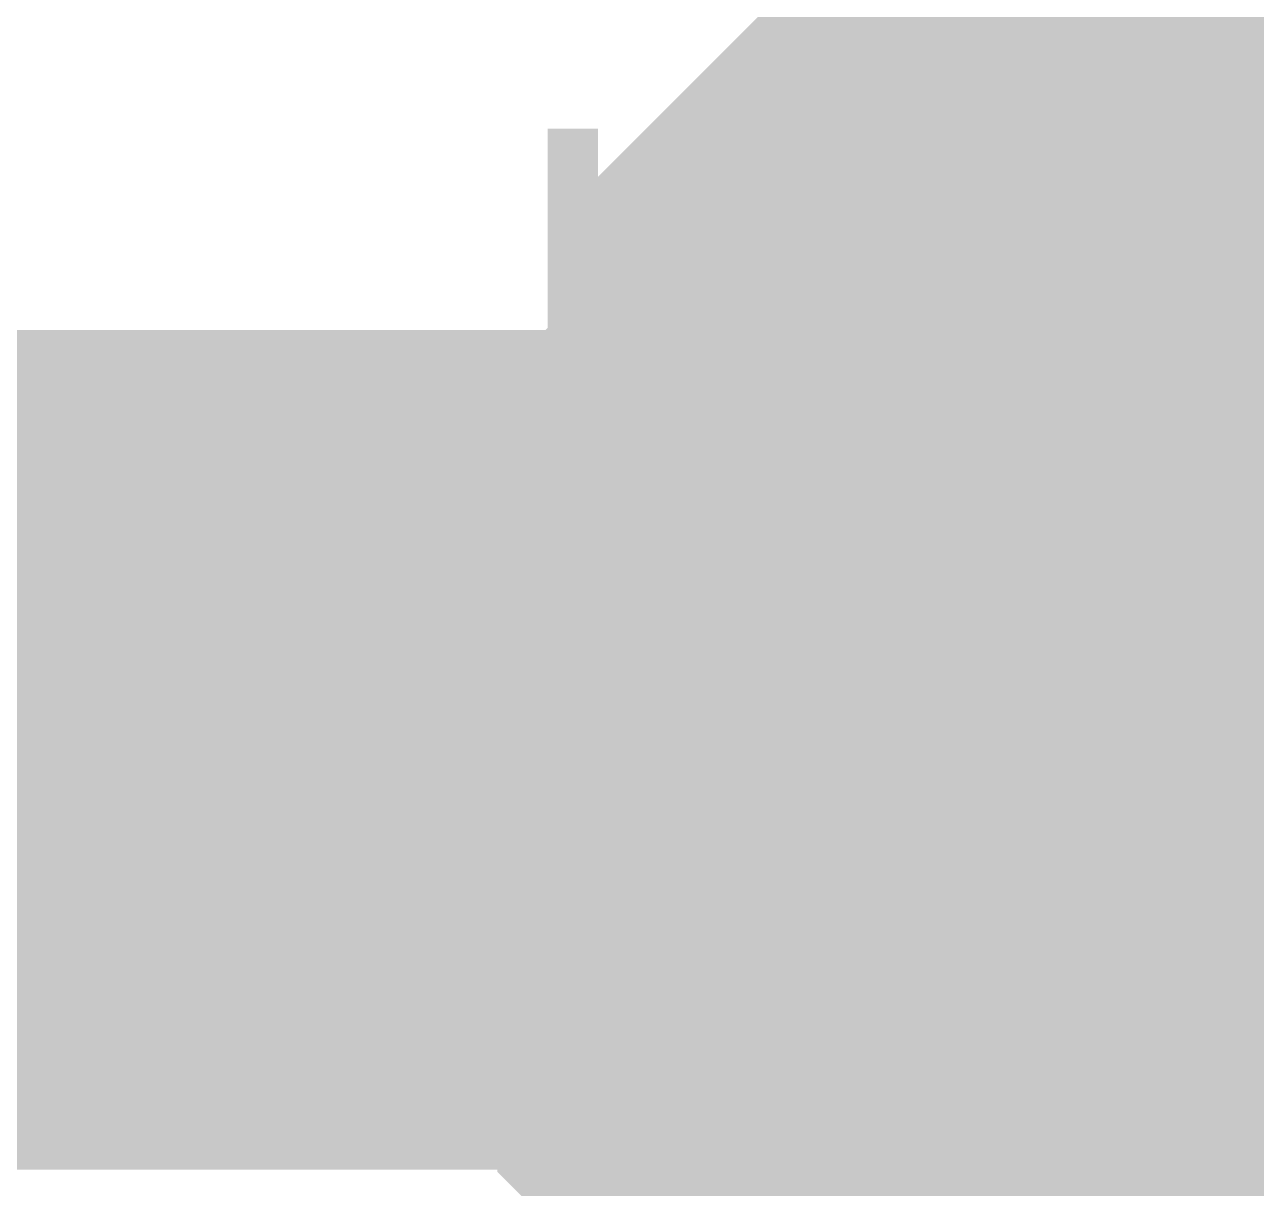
# Model space of a CAD drawing. Header units: inches. Extents: x 0 to 841, y 0 to 594.
# Drawn here: x 788.731 to 789.829, y 487.107 to 488.146 of the extents above; entities that cross this region are included whole.
import ezdxf

# ---------------------------------------------------------------- set-up
doc = ezdxf.new("R2010")
doc.units = ezdxf.units.IN
doc.layers.add('Sheet', color=255, linetype='Continuous')

msp = doc.modelspace()

# ---------------------------------------------------------------- linework, layer by layer
at = {"layer": 'Sheet'}
for points in [[(790.0208, 492.9787, 0.7493, 0.7493, 0), (790.0208, 487.4986, 0.7493, 0.7493, 0)], [(789.2572, 487.4986, 0.2997, 0.2997, 0), (789.2572, 487.5436, 0.2997, 0.2997, 0), (789.2572, 487.5885, 0.2997, 0.2997, 0), (789.2572, 487.5885, 0.2997, 0.2997, 0), (789.2572, 487.6334, 0.2997, 0.2997, 0), (789.2572, 487.6783, 0.2997, 0.2997, 0), (789.3021, 487.7232, 0.2997, 0.2997, 0), (789.3021, 487.7681, 0.2997, 0.2997, 0), (789.3021, 487.7681, 0.2997, 0.2997, 0), (789.347, 487.8131, 0.2997, 0.2997, 0), (789.347, 487.858, 0.2997, 0.2997, 0), (789.347, 487.9029, 0.2997, 0.2997, 0), (789.392, 487.9029, 0.2997, 0.2997, 0), (789.392, 487.9478, 0.2997, 0.2997, 0), (789.4369, 487.9927, 0.2997, 0.2997, 0), (789.4369, 487.9927, 0.2997, 0.2997, 0), (789.4818, 488.0377, 0.2997, 0.2997, 0), (789.4818, 488.0377, 0.2997, 0.2997, 0), (789.5267, 488.0826, 0.2997, 0.2997, 0), (789.5716, 488.1275, 0.2997, 0.2997, 0), (789.5716, 488.1275, 0.2997, 0.2997, 0), (789.6165, 488.1275, 0.2997, 0.2997, 0), (789.6615, 488.1724, 0.2997, 0.2997, 0), (789.6615, 488.1724, 0.2997, 0.2997, 0), (789.7064, 488.2173, 0.2997, 0.2997, 0), (789.7513, 488.2173, 0.2997, 0.2997, 0), (789.7962, 488.2173, 0.2997, 0.2997, 0), (789.8411, 488.2173, 0.2997, 0.2997, 0), (789.8411, 488.2623, 0.2997, 0.2997, 0), (789.886, 488.2623, 0.2997, 0.2997, 0), (789.9309, 488.2623, 0.2997, 0.2997, 0), (789.9759, 488.2623, 0.2997, 0.2997, 0), (790.0208, 488.2623, 0.2997, 0.2997, 0)], [(789.2572, 487.4986, 0.2997, 0.2997, 0), (789.2572, 487.5436, 0.2997, 0.2997, 0), (789.2572, 487.5885, 0.2997, 0.2997, 0), (789.2572, 487.5885, 0.2997, 0.2997, 0), (789.2572, 487.6334, 0.2997, 0.2997, 0), (789.2572, 487.6783, 0.2997, 0.2997, 0), (789.3021, 487.7232, 0.2997, 0.2997, 0), (789.3021, 487.7681, 0.2997, 0.2997, 0), (789.3021, 487.7681, 0.2997, 0.2997, 0), (789.347, 487.8131, 0.2997, 0.2997, 0), (789.347, 487.858, 0.2997, 0.2997, 0), (789.347, 487.9029, 0.2997, 0.2997, 0), (789.392, 487.9029, 0.2997, 0.2997, 0), (789.392, 487.9478, 0.2997, 0.2997, 0), (789.4369, 487.9927, 0.2997, 0.2997, 0), (789.4369, 487.9927, 0.2997, 0.2997, 0), (789.4818, 488.0377, 0.2997, 0.2997, 0), (789.4818, 488.0377, 0.2997, 0.2997, 0), (789.5267, 488.0826, 0.2997, 0.2997, 0), (789.5716, 488.1275, 0.2997, 0.2997, 0), (789.5716, 488.1275, 0.2997, 0.2997, 0), (789.6165, 488.1275, 0.2997, 0.2997, 0), (789.6615, 488.1724, 0.2997, 0.2997, 0), (789.6615, 488.1724, 0.2997, 0.2997, 0), (789.7064, 488.2173, 0.2997, 0.2997, 0), (789.7513, 488.2173, 0.2997, 0.2997, 0), (789.7962, 488.2173, 0.2997, 0.2997, 0), (789.8411, 488.2173, 0.2997, 0.2997, 0), (789.8411, 488.2623, 0.2997, 0.2997, 0), (789.886, 488.2623, 0.2997, 0.2997, 0), (789.9309, 488.2623, 0.2997, 0.2997, 0), (789.9759, 488.2623, 0.2997, 0.2997, 0), (790.0208, 488.2623, 0.2997, 0.2997, 0)], [(789.2572, 487.4986, 0.2997, 0.2997, 0), (789.2572, 487.5436, 0.2997, 0.2997, 0), (789.2572, 487.5885, 0.2997, 0.2997, 0), (789.2572, 487.5885, 0.2997, 0.2997, 0), (789.2572, 487.6334, 0.2997, 0.2997, 0), (789.2572, 487.6783, 0.2997, 0.2997, 0), (789.3021, 487.7232, 0.2997, 0.2997, 0), (789.3021, 487.7681, 0.2997, 0.2997, 0), (789.3021, 487.7681, 0.2997, 0.2997, 0), (789.347, 487.8131, 0.2997, 0.2997, 0), (789.347, 487.858, 0.2997, 0.2997, 0), (789.347, 487.9029, 0.2997, 0.2997, 0), (789.392, 487.9029, 0.2997, 0.2997, 0), (789.392, 487.9478, 0.2997, 0.2997, 0), (789.4369, 487.9927, 0.2997, 0.2997, 0), (789.4369, 487.9927, 0.2997, 0.2997, 0), (789.4818, 488.0377, 0.2997, 0.2997, 0), (789.4818, 488.0377, 0.2997, 0.2997, 0), (789.5267, 488.0826, 0.2997, 0.2997, 0), (789.5716, 488.1275, 0.2997, 0.2997, 0), (789.5716, 488.1275, 0.2997, 0.2997, 0), (789.6165, 488.1275, 0.2997, 0.2997, 0), (789.6615, 488.1724, 0.2997, 0.2997, 0), (789.6615, 488.1724, 0.2997, 0.2997, 0), (789.7064, 488.2173, 0.2997, 0.2997, 0), (789.7513, 488.2173, 0.2997, 0.2997, 0), (789.7962, 488.2173, 0.2997, 0.2997, 0), (789.8411, 488.2173, 0.2997, 0.2997, 0), (789.8411, 488.2623, 0.2997, 0.2997, 0), (789.886, 488.2623, 0.2997, 0.2997, 0), (789.9309, 488.2623, 0.2997, 0.2997, 0), (789.9759, 488.2623, 0.2997, 0.2997, 0), (790.0208, 488.2623, 0.2997, 0.2997, 0)], [(789.2572, 487.4986, 0.2997, 0.2997, 0), (789.2572, 487.5436, 0.2997, 0.2997, 0), (789.2572, 487.5885, 0.2997, 0.2997, 0), (789.2572, 487.5885, 0.2997, 0.2997, 0), (789.2572, 487.6334, 0.2997, 0.2997, 0), (789.2572, 487.6783, 0.2997, 0.2997, 0), (789.3021, 487.7232, 0.2997, 0.2997, 0), (789.3021, 487.7681, 0.2997, 0.2997, 0), (789.3021, 487.7681, 0.2997, 0.2997, 0), (789.347, 487.8131, 0.2997, 0.2997, 0), (789.347, 487.858, 0.2997, 0.2997, 0), (789.347, 487.9029, 0.2997, 0.2997, 0), (789.392, 487.9029, 0.2997, 0.2997, 0), (789.392, 487.9478, 0.2997, 0.2997, 0), (789.4369, 487.9927, 0.2997, 0.2997, 0), (789.4369, 487.9927, 0.2997, 0.2997, 0), (789.4818, 488.0377, 0.2997, 0.2997, 0), (789.4818, 488.0377, 0.2997, 0.2997, 0), (789.5267, 488.0826, 0.2997, 0.2997, 0), (789.5716, 488.1275, 0.2997, 0.2997, 0), (789.5716, 488.1275, 0.2997, 0.2997, 0), (789.6165, 488.1275, 0.2997, 0.2997, 0), (789.6615, 488.1724, 0.2997, 0.2997, 0), (789.6615, 488.1724, 0.2997, 0.2997, 0), (789.7064, 488.2173, 0.2997, 0.2997, 0), (789.7513, 488.2173, 0.2997, 0.2997, 0), (789.7962, 488.2173, 0.2997, 0.2997, 0), (789.8411, 488.2173, 0.2997, 0.2997, 0), (789.8411, 488.2623, 0.2997, 0.2997, 0), (789.886, 488.2623, 0.2997, 0.2997, 0), (789.9309, 488.2623, 0.2997, 0.2997, 0), (789.9759, 488.2623, 0.2997, 0.2997, 0), (790.0208, 488.2623, 0.2997, 0.2997, 0)], [(789.2572, 487.4986, 0.2997, 0.2997, 0), (789.2572, 487.5436, 0.2997, 0.2997, 0), (789.2572, 487.5885, 0.2997, 0.2997, 0), (789.2572, 487.5885, 0.2997, 0.2997, 0), (789.2572, 487.6334, 0.2997, 0.2997, 0), (789.2572, 487.6783, 0.2997, 0.2997, 0), (789.3021, 487.7232, 0.2997, 0.2997, 0), (789.3021, 487.7681, 0.2997, 0.2997, 0), (789.3021, 487.7681, 0.2997, 0.2997, 0), (789.347, 487.8131, 0.2997, 0.2997, 0), (789.347, 487.858, 0.2997, 0.2997, 0), (789.347, 487.9029, 0.2997, 0.2997, 0), (789.392, 487.9029, 0.2997, 0.2997, 0), (789.392, 487.9478, 0.2997, 0.2997, 0), (789.4369, 487.9927, 0.2997, 0.2997, 0), (789.4369, 487.9927, 0.2997, 0.2997, 0), (789.4818, 488.0377, 0.2997, 0.2997, 0), (789.4818, 488.0377, 0.2997, 0.2997, 0), (789.5267, 488.0826, 0.2997, 0.2997, 0), (789.5716, 488.1275, 0.2997, 0.2997, 0), (789.5716, 488.1275, 0.2997, 0.2997, 0), (789.6165, 488.1275, 0.2997, 0.2997, 0), (789.6615, 488.1724, 0.2997, 0.2997, 0), (789.6615, 488.1724, 0.2997, 0.2997, 0), (789.7064, 488.2173, 0.2997, 0.2997, 0), (789.7513, 488.2173, 0.2997, 0.2997, 0), (789.7962, 488.2173, 0.2997, 0.2997, 0), (789.8411, 488.2173, 0.2997, 0.2997, 0), (789.8411, 488.2623, 0.2997, 0.2997, 0), (789.886, 488.2623, 0.2997, 0.2997, 0), (789.9309, 488.2623, 0.2997, 0.2997, 0), (789.9759, 488.2623, 0.2997, 0.2997, 0), (790.0208, 488.2623, 0.2997, 0.2997, 0)], [(789.2572, 487.4986, 0.2997, 0.2997, 0), (789.2572, 487.5436, 0.2997, 0.2997, 0), (789.2572, 487.5885, 0.2997, 0.2997, 0), (789.2572, 487.5885, 0.2997, 0.2997, 0), (789.2572, 487.6334, 0.2997, 0.2997, 0), (789.2572, 487.6783, 0.2997, 0.2997, 0), (789.3021, 487.7232, 0.2997, 0.2997, 0), (789.3021, 487.7681, 0.2997, 0.2997, 0), (789.3021, 487.7681, 0.2997, 0.2997, 0), (789.347, 487.8131, 0.2997, 0.2997, 0), (789.347, 487.858, 0.2997, 0.2997, 0), (789.347, 487.9029, 0.2997, 0.2997, 0), (789.392, 487.9029, 0.2997, 0.2997, 0), (789.392, 487.9478, 0.2997, 0.2997, 0), (789.4369, 487.9927, 0.2997, 0.2997, 0), (789.4369, 487.9927, 0.2997, 0.2997, 0), (789.4818, 488.0377, 0.2997, 0.2997, 0), (789.4818, 488.0377, 0.2997, 0.2997, 0), (789.5267, 488.0826, 0.2997, 0.2997, 0), (789.5716, 488.1275, 0.2997, 0.2997, 0), (789.5716, 488.1275, 0.2997, 0.2997, 0), (789.6165, 488.1275, 0.2997, 0.2997, 0), (789.6615, 488.1724, 0.2997, 0.2997, 0), (789.6615, 488.1724, 0.2997, 0.2997, 0), (789.7064, 488.2173, 0.2997, 0.2997, 0), (789.7513, 488.2173, 0.2997, 0.2997, 0), (789.7962, 488.2173, 0.2997, 0.2997, 0), (789.8411, 488.2173, 0.2997, 0.2997, 0), (789.8411, 488.2623, 0.2997, 0.2997, 0), (789.886, 488.2623, 0.2997, 0.2997, 0), (789.9309, 488.2623, 0.2997, 0.2997, 0), (789.9759, 488.2623, 0.2997, 0.2997, 0), (790.0208, 488.2623, 0.2997, 0.2997, 0)], [(789.2572, 487.4986, 0.0991, 0.0991, 0), (789.2572, 487.5436, 0.0991, 0.0991, 0), (789.2572, 487.5885, 0.0991, 0.0991, 0), (789.2572, 487.5885, 0.0991, 0.0991, 0), (789.2572, 487.6334, 0.0991, 0.0991, 0), (789.2572, 487.6783, 0.0991, 0.0991, 0), (789.3021, 487.7232, 0.0991, 0.0991, 0), (789.3021, 487.7681, 0.0991, 0.0991, 0), (789.3021, 487.7681, 0.0991, 0.0991, 0), (789.347, 487.8131, 0.0991, 0.0991, 0), (789.347, 487.858, 0.0991, 0.0991, 0), (789.347, 487.9029, 0.0991, 0.0991, 0), (789.392, 487.9029, 0.0991, 0.0991, 0), (789.392, 487.9478, 0.0991, 0.0991, 0), (789.4369, 487.9927, 0.0991, 0.0991, 0), (789.4369, 487.9927, 0.0991, 0.0991, 0), (789.4818, 488.0377, 0.0991, 0.0991, 0), (789.4818, 488.0377, 0.0991, 0.0991, 0), (789.5267, 488.0826, 0.0991, 0.0991, 0), (789.5716, 488.1275, 0.0991, 0.0991, 0), (789.5716, 488.1275, 0.0991, 0.0991, 0), (789.6165, 488.1275, 0.0991, 0.0991, 0), (789.6615, 488.1724, 0.0991, 0.0991, 0), (789.6615, 488.1724, 0.0991, 0.0991, 0), (789.7064, 488.2173, 0.0991, 0.0991, 0)], [(789.2572, 487.4986, 0.0991, 0.0991, 0), (789.2572, 487.5436, 0.0991, 0.0991, 0), (789.2572, 487.5885, 0.0991, 0.0991, 0), (789.2572, 487.5885, 0.0991, 0.0991, 0), (789.2572, 487.6334, 0.0991, 0.0991, 0), (789.2572, 487.6783, 0.0991, 0.0991, 0), (789.3021, 487.7232, 0.0991, 0.0991, 0), (789.3021, 487.7681, 0.0991, 0.0991, 0), (789.3021, 487.7681, 0.0991, 0.0991, 0), (789.347, 487.8131, 0.0991, 0.0991, 0), (789.347, 487.858, 0.0991, 0.0991, 0), (789.347, 487.9029, 0.0991, 0.0991, 0), (789.392, 487.9029, 0.0991, 0.0991, 0), (789.392, 487.9478, 0.0991, 0.0991, 0), (789.4369, 487.9927, 0.0991, 0.0991, 0), (789.4369, 487.9927, 0.0991, 0.0991, 0), (789.4818, 488.0377, 0.0991, 0.0991, 0), (789.4818, 488.0377, 0.0991, 0.0991, 0), (789.5267, 488.0826, 0.0991, 0.0991, 0), (789.5716, 488.1275, 0.0991, 0.0991, 0), (789.5716, 488.1275, 0.0991, 0.0991, 0), (789.6165, 488.1275, 0.0991, 0.0991, 0), (789.6615, 488.1724, 0.0991, 0.0991, 0), (789.6615, 488.1724, 0.0991, 0.0991, 0), (789.7064, 488.2173, 0.0991, 0.0991, 0)], [(789.2572, 487.4986, 0.0991, 0.0991, 0), (789.2572, 487.5436, 0.0991, 0.0991, 0), (789.2572, 487.5885, 0.0991, 0.0991, 0), (789.2572, 487.5885, 0.0991, 0.0991, 0), (789.2572, 487.6334, 0.0991, 0.0991, 0), (789.2572, 487.6783, 0.0991, 0.0991, 0), (789.3021, 487.7232, 0.0991, 0.0991, 0), (789.3021, 487.7681, 0.0991, 0.0991, 0), (789.3021, 487.7681, 0.0991, 0.0991, 0), (789.347, 487.8131, 0.0991, 0.0991, 0), (789.347, 487.858, 0.0991, 0.0991, 0), (789.347, 487.9029, 0.0991, 0.0991, 0), (789.392, 487.9029, 0.0991, 0.0991, 0), (789.392, 487.9478, 0.0991, 0.0991, 0), (789.4369, 487.9927, 0.0991, 0.0991, 0), (789.4369, 487.9927, 0.0991, 0.0991, 0), (789.4818, 488.0377, 0.0991, 0.0991, 0), (789.4818, 488.0377, 0.0991, 0.0991, 0), (789.5267, 488.0826, 0.0991, 0.0991, 0), (789.5716, 488.1275, 0.0991, 0.0991, 0), (789.5716, 488.1275, 0.0991, 0.0991, 0), (789.6165, 488.1275, 0.0991, 0.0991, 0), (789.6615, 488.1724, 0.0991, 0.0991, 0), (789.6615, 488.1724, 0.0991, 0.0991, 0), (789.7064, 488.2173, 0.0991, 0.0991, 0)], [(789.2572, 487.4986, 0.0991, 0.0991, 0), (789.2572, 487.5436, 0.0991, 0.0991, 0), (789.2572, 487.5885, 0.0991, 0.0991, 0), (789.2572, 487.5885, 0.0991, 0.0991, 0), (789.2572, 487.6334, 0.0991, 0.0991, 0), (789.2572, 487.6783, 0.0991, 0.0991, 0), (789.3021, 487.7232, 0.0991, 0.0991, 0), (789.3021, 487.7681, 0.0991, 0.0991, 0), (789.3021, 487.7681, 0.0991, 0.0991, 0), (789.347, 487.8131, 0.0991, 0.0991, 0), (789.347, 487.858, 0.0991, 0.0991, 0), (789.347, 487.9029, 0.0991, 0.0991, 0), (789.392, 487.9029, 0.0991, 0.0991, 0), (789.392, 487.9478, 0.0991, 0.0991, 0), (789.4369, 487.9927, 0.0991, 0.0991, 0), (789.4369, 487.9927, 0.0991, 0.0991, 0), (789.4818, 488.0377, 0.0991, 0.0991, 0), (789.4818, 488.0377, 0.0991, 0.0991, 0), (789.5267, 488.0826, 0.0991, 0.0991, 0), (789.5716, 488.1275, 0.0991, 0.0991, 0), (789.5716, 488.1275, 0.0991, 0.0991, 0), (789.6165, 488.1275, 0.0991, 0.0991, 0), (789.6615, 488.1724, 0.0991, 0.0991, 0), (789.6615, 488.1724, 0.0991, 0.0991, 0), (789.7064, 488.2173, 0.0991, 0.0991, 0)], [(789.2572, 487.4986, 0.0991, 0.0991, 0), (789.2572, 487.5436, 0.0991, 0.0991, 0), (789.2572, 487.5885, 0.0991, 0.0991, 0), (789.2572, 487.5885, 0.0991, 0.0991, 0), (789.2572, 487.6334, 0.0991, 0.0991, 0), (789.2572, 487.6783, 0.0991, 0.0991, 0), (789.3021, 487.7232, 0.0991, 0.0991, 0), (789.3021, 487.7681, 0.0991, 0.0991, 0), (789.3021, 487.7681, 0.0991, 0.0991, 0), (789.347, 487.8131, 0.0991, 0.0991, 0), (789.347, 487.858, 0.0991, 0.0991, 0), (789.347, 487.9029, 0.0991, 0.0991, 0), (789.392, 487.9029, 0.0991, 0.0991, 0), (789.392, 487.9478, 0.0991, 0.0991, 0), (789.4369, 487.9927, 0.0991, 0.0991, 0), (789.4369, 487.9927, 0.0991, 0.0991, 0), (789.4818, 488.0377, 0.0991, 0.0991, 0), (789.4818, 488.0377, 0.0991, 0.0991, 0), (789.5267, 488.0826, 0.0991, 0.0991, 0), (789.5716, 488.1275, 0.0991, 0.0991, 0), (789.5716, 488.1275, 0.0991, 0.0991, 0), (789.6165, 488.1275, 0.0991, 0.0991, 0), (789.6615, 488.1724, 0.0991, 0.0991, 0), (789.6615, 488.1724, 0.0991, 0.0991, 0), (789.7064, 488.2173, 0.0991, 0.0991, 0)], [(789.2572, 487.4986, 0.0991, 0.0991, 0), (789.2572, 487.5436, 0.0991, 0.0991, 0), (789.2572, 487.5885, 0.0991, 0.0991, 0), (789.2572, 487.5885, 0.0991, 0.0991, 0), (789.2572, 487.6334, 0.0991, 0.0991, 0), (789.2572, 487.6783, 0.0991, 0.0991, 0), (789.3021, 487.7232, 0.0991, 0.0991, 0), (789.3021, 487.7681, 0.0991, 0.0991, 0), (789.3021, 487.7681, 0.0991, 0.0991, 0), (789.347, 487.8131, 0.0991, 0.0991, 0), (789.347, 487.858, 0.0991, 0.0991, 0), (789.347, 487.9029, 0.0991, 0.0991, 0), (789.392, 487.9029, 0.0991, 0.0991, 0), (789.392, 487.9478, 0.0991, 0.0991, 0), (789.4369, 487.9927, 0.0991, 0.0991, 0), (789.4369, 487.9927, 0.0991, 0.0991, 0), (789.4818, 488.0377, 0.0991, 0.0991, 0), (789.4818, 488.0377, 0.0991, 0.0991, 0), (789.5267, 488.0826, 0.0991, 0.0991, 0), (789.5716, 488.1275, 0.0991, 0.0991, 0), (789.5716, 488.1275, 0.0991, 0.0991, 0), (789.6165, 488.1275, 0.0991, 0.0991, 0), (789.6615, 488.1724, 0.0991, 0.0991, 0), (789.6615, 488.1724, 0.0991, 0.0991, 0), (789.7064, 488.2173, 0.0991, 0.0991, 0)], [(789.4818, 487.4986, 0.2997, 0.2997, 0), (789.4818, 487.5436, 0.2997, 0.2997, 0), (789.4818, 487.5436, 0.2997, 0.2997, 0), (789.4818, 487.5885, 0.2997, 0.2997, 0), (789.4818, 487.5885, 0.2997, 0.2997, 0), (789.4818, 487.6334, 0.2997, 0.2997, 0), (789.5267, 487.6334, 0.2997, 0.2997, 0), (789.5267, 487.6783, 0.2997, 0.2997, 0), (789.5267, 487.6783, 0.2997, 0.2997, 0), (789.5267, 487.7232, 0.2997, 0.2997, 0), (789.5267, 487.7232, 0.2997, 0.2997, 0), (789.5716, 487.7681, 0.2997, 0.2997, 0), (789.5716, 487.7681, 0.2997, 0.2997, 0), (789.5716, 487.8131, 0.2997, 0.2997, 0), (789.6165, 487.8131, 0.2997, 0.2997, 0), (789.6165, 487.8131, 0.2997, 0.2997, 0), (789.6165, 487.858, 0.2997, 0.2997, 0), (789.6615, 487.858, 0.2997, 0.2997, 0), (789.6615, 487.858, 0.2997, 0.2997, 0), (789.7064, 487.9029, 0.2997, 0.2997, 0), (789.7064, 487.9029, 0.2997, 0.2997, 0), (789.7513, 487.9029, 0.2997, 0.2997, 0), (789.7513, 487.9478, 0.2997, 0.2997, 0), (789.7962, 487.9478, 0.2997, 0.2997, 0), (789.7962, 487.9478, 0.2997, 0.2997, 0), (789.8411, 487.9478, 0.2997, 0.2997, 0), (789.8411, 487.9478, 0.2997, 0.2997, 0), (789.886, 487.9927, 0.2997, 0.2997, 0), (789.886, 487.9927, 0.2997, 0.2997, 0), (789.9309, 487.9927, 0.2997, 0.2997, 0), (789.9759, 487.9927, 0.2997, 0.2997, 0), (789.9759, 487.9927, 0.2997, 0.2997, 0), (790.0208, 487.9927, 0.2997, 0.2997, 0)], [(789.4818, 487.4986, 0.2997, 0.2997, 0), (789.4818, 487.5436, 0.2997, 0.2997, 0), (789.4818, 487.5436, 0.2997, 0.2997, 0), (789.4818, 487.5885, 0.2997, 0.2997, 0), (789.4818, 487.5885, 0.2997, 0.2997, 0), (789.4818, 487.6334, 0.2997, 0.2997, 0), (789.5267, 487.6334, 0.2997, 0.2997, 0), (789.5267, 487.6783, 0.2997, 0.2997, 0), (789.5267, 487.6783, 0.2997, 0.2997, 0), (789.5267, 487.7232, 0.2997, 0.2997, 0), (789.5267, 487.7232, 0.2997, 0.2997, 0), (789.5716, 487.7681, 0.2997, 0.2997, 0), (789.5716, 487.7681, 0.2997, 0.2997, 0), (789.5716, 487.8131, 0.2997, 0.2997, 0), (789.6165, 487.8131, 0.2997, 0.2997, 0), (789.6165, 487.8131, 0.2997, 0.2997, 0), (789.6165, 487.858, 0.2997, 0.2997, 0), (789.6615, 487.858, 0.2997, 0.2997, 0), (789.6615, 487.858, 0.2997, 0.2997, 0), (789.7064, 487.9029, 0.2997, 0.2997, 0), (789.7064, 487.9029, 0.2997, 0.2997, 0), (789.7513, 487.9029, 0.2997, 0.2997, 0), (789.7513, 487.9478, 0.2997, 0.2997, 0), (789.7962, 487.9478, 0.2997, 0.2997, 0), (789.7962, 487.9478, 0.2997, 0.2997, 0), (789.8411, 487.9478, 0.2997, 0.2997, 0), (789.8411, 487.9478, 0.2997, 0.2997, 0), (789.886, 487.9927, 0.2997, 0.2997, 0), (789.886, 487.9927, 0.2997, 0.2997, 0), (789.9309, 487.9927, 0.2997, 0.2997, 0), (789.9759, 487.9927, 0.2997, 0.2997, 0), (789.9759, 487.9927, 0.2997, 0.2997, 0), (790.0208, 487.9927, 0.2997, 0.2997, 0)], [(789.4818, 487.4986, 0.2997, 0.2997, 0), (789.4818, 487.5436, 0.2997, 0.2997, 0), (789.4818, 487.5436, 0.2997, 0.2997, 0), (789.4818, 487.5885, 0.2997, 0.2997, 0), (789.4818, 487.5885, 0.2997, 0.2997, 0), (789.4818, 487.6334, 0.2997, 0.2997, 0), (789.5267, 487.6334, 0.2997, 0.2997, 0), (789.5267, 487.6783, 0.2997, 0.2997, 0), (789.5267, 487.6783, 0.2997, 0.2997, 0), (789.5267, 487.7232, 0.2997, 0.2997, 0), (789.5267, 487.7232, 0.2997, 0.2997, 0), (789.5716, 487.7681, 0.2997, 0.2997, 0), (789.5716, 487.7681, 0.2997, 0.2997, 0), (789.5716, 487.8131, 0.2997, 0.2997, 0), (789.6165, 487.8131, 0.2997, 0.2997, 0), (789.6165, 487.8131, 0.2997, 0.2997, 0), (789.6165, 487.858, 0.2997, 0.2997, 0), (789.6615, 487.858, 0.2997, 0.2997, 0), (789.6615, 487.858, 0.2997, 0.2997, 0), (789.7064, 487.9029, 0.2997, 0.2997, 0), (789.7064, 487.9029, 0.2997, 0.2997, 0), (789.7513, 487.9029, 0.2997, 0.2997, 0), (789.7513, 487.9478, 0.2997, 0.2997, 0), (789.7962, 487.9478, 0.2997, 0.2997, 0), (789.7962, 487.9478, 0.2997, 0.2997, 0), (789.8411, 487.9478, 0.2997, 0.2997, 0), (789.8411, 487.9478, 0.2997, 0.2997, 0), (789.886, 487.9927, 0.2997, 0.2997, 0), (789.886, 487.9927, 0.2997, 0.2997, 0), (789.9309, 487.9927, 0.2997, 0.2997, 0), (789.9759, 487.9927, 0.2997, 0.2997, 0), (789.9759, 487.9927, 0.2997, 0.2997, 0), (790.0208, 487.9927, 0.2997, 0.2997, 0)], [(789.4818, 487.4986, 0.2997, 0.2997, 0), (789.4818, 487.5436, 0.2997, 0.2997, 0), (789.4818, 487.5436, 0.2997, 0.2997, 0), (789.4818, 487.5885, 0.2997, 0.2997, 0), (789.4818, 487.5885, 0.2997, 0.2997, 0), (789.4818, 487.6334, 0.2997, 0.2997, 0), (789.5267, 487.6334, 0.2997, 0.2997, 0), (789.5267, 487.6783, 0.2997, 0.2997, 0), (789.5267, 487.6783, 0.2997, 0.2997, 0), (789.5267, 487.7232, 0.2997, 0.2997, 0), (789.5267, 487.7232, 0.2997, 0.2997, 0), (789.5716, 487.7681, 0.2997, 0.2997, 0), (789.5716, 487.7681, 0.2997, 0.2997, 0), (789.5716, 487.8131, 0.2997, 0.2997, 0), (789.6165, 487.8131, 0.2997, 0.2997, 0), (789.6165, 487.8131, 0.2997, 0.2997, 0), (789.6165, 487.858, 0.2997, 0.2997, 0), (789.6615, 487.858, 0.2997, 0.2997, 0), (789.6615, 487.858, 0.2997, 0.2997, 0), (789.7064, 487.9029, 0.2997, 0.2997, 0), (789.7064, 487.9029, 0.2997, 0.2997, 0), (789.7513, 487.9029, 0.2997, 0.2997, 0), (789.7513, 487.9478, 0.2997, 0.2997, 0), (789.7962, 487.9478, 0.2997, 0.2997, 0), (789.7962, 487.9478, 0.2997, 0.2997, 0), (789.8411, 487.9478, 0.2997, 0.2997, 0), (789.8411, 487.9478, 0.2997, 0.2997, 0), (789.886, 487.9927, 0.2997, 0.2997, 0), (789.886, 487.9927, 0.2997, 0.2997, 0), (789.9309, 487.9927, 0.2997, 0.2997, 0), (789.9759, 487.9927, 0.2997, 0.2997, 0), (789.9759, 487.9927, 0.2997, 0.2997, 0), (790.0208, 487.9927, 0.2997, 0.2997, 0)], [(789.4818, 487.4986, 0.0991, 0.0991, 0), (789.4818, 487.5436, 0.0991, 0.0991, 0), (789.4818, 487.5436, 0.0991, 0.0991, 0), (789.4818, 487.5885, 0.0991, 0.0991, 0), (789.4818, 487.5885, 0.0991, 0.0991, 0), (789.4818, 487.6334, 0.0991, 0.0991, 0), (789.5267, 487.6334, 0.0991, 0.0991, 0), (789.5267, 487.6783, 0.0991, 0.0991, 0), (789.5267, 487.6783, 0.0991, 0.0991, 0), (789.5267, 487.7232, 0.0991, 0.0991, 0), (789.5267, 487.7232, 0.0991, 0.0991, 0), (789.5716, 487.7681, 0.0991, 0.0991, 0), (789.5716, 487.7681, 0.0991, 0.0991, 0), (789.5716, 487.8131, 0.0991, 0.0991, 0), (789.6165, 487.8131, 0.0991, 0.0991, 0), (789.6165, 487.8131, 0.0991, 0.0991, 0), (789.6165, 487.858, 0.0991, 0.0991, 0), (789.6615, 487.858, 0.0991, 0.0991, 0), (789.6615, 487.858, 0.0991, 0.0991, 0), (789.7064, 487.9029, 0.0991, 0.0991, 0), (789.7064, 487.9029, 0.0991, 0.0991, 0), (789.7513, 487.9029, 0.0991, 0.0991, 0), (789.7513, 487.9478, 0.0991, 0.0991, 0), (789.7962, 487.9478, 0.0991, 0.0991, 0), (789.7962, 487.9478, 0.0991, 0.0991, 0), (789.8411, 487.9478, 0.0991, 0.0991, 0), (789.8411, 487.9478, 0.0991, 0.0991, 0), (789.886, 487.9927, 0.0991, 0.0991, 0)], [(789.4818, 487.4986, 0.0991, 0.0991, 0), (789.4818, 487.5436, 0.0991, 0.0991, 0), (789.4818, 487.5436, 0.0991, 0.0991, 0), (789.4818, 487.5885, 0.0991, 0.0991, 0), (789.4818, 487.5885, 0.0991, 0.0991, 0), (789.4818, 487.6334, 0.0991, 0.0991, 0), (789.5267, 487.6334, 0.0991, 0.0991, 0), (789.5267, 487.6783, 0.0991, 0.0991, 0), (789.5267, 487.6783, 0.0991, 0.0991, 0), (789.5267, 487.7232, 0.0991, 0.0991, 0), (789.5267, 487.7232, 0.0991, 0.0991, 0), (789.5716, 487.7681, 0.0991, 0.0991, 0), (789.5716, 487.7681, 0.0991, 0.0991, 0), (789.5716, 487.8131, 0.0991, 0.0991, 0), (789.6165, 487.8131, 0.0991, 0.0991, 0), (789.6165, 487.8131, 0.0991, 0.0991, 0), (789.6165, 487.858, 0.0991, 0.0991, 0), (789.6615, 487.858, 0.0991, 0.0991, 0), (789.6615, 487.858, 0.0991, 0.0991, 0), (789.7064, 487.9029, 0.0991, 0.0991, 0), (789.7064, 487.9029, 0.0991, 0.0991, 0), (789.7513, 487.9029, 0.0991, 0.0991, 0), (789.7513, 487.9478, 0.0991, 0.0991, 0), (789.7962, 487.9478, 0.0991, 0.0991, 0), (789.7962, 487.9478, 0.0991, 0.0991, 0), (789.8411, 487.9478, 0.0991, 0.0991, 0), (789.8411, 487.9478, 0.0991, 0.0991, 0), (789.886, 487.9927, 0.0991, 0.0991, 0)], [(789.4818, 487.4986, 0.0991, 0.0991, 0), (789.4818, 487.5436, 0.0991, 0.0991, 0), (789.4818, 487.5436, 0.0991, 0.0991, 0), (789.4818, 487.5885, 0.0991, 0.0991, 0), (789.4818, 487.5885, 0.0991, 0.0991, 0), (789.4818, 487.6334, 0.0991, 0.0991, 0), (789.5267, 487.6334, 0.0991, 0.0991, 0), (789.5267, 487.6783, 0.0991, 0.0991, 0), (789.5267, 487.6783, 0.0991, 0.0991, 0), (789.5267, 487.7232, 0.0991, 0.0991, 0), (789.5267, 487.7232, 0.0991, 0.0991, 0), (789.5716, 487.7681, 0.0991, 0.0991, 0), (789.5716, 487.7681, 0.0991, 0.0991, 0), (789.5716, 487.8131, 0.0991, 0.0991, 0), (789.6165, 487.8131, 0.0991, 0.0991, 0), (789.6165, 487.8131, 0.0991, 0.0991, 0), (789.6165, 487.858, 0.0991, 0.0991, 0), (789.6615, 487.858, 0.0991, 0.0991, 0), (789.6615, 487.858, 0.0991, 0.0991, 0), (789.7064, 487.9029, 0.0991, 0.0991, 0), (789.7064, 487.9029, 0.0991, 0.0991, 0), (789.7513, 487.9029, 0.0991, 0.0991, 0), (789.7513, 487.9478, 0.0991, 0.0991, 0), (789.7962, 487.9478, 0.0991, 0.0991, 0), (789.7962, 487.9478, 0.0991, 0.0991, 0), (789.8411, 487.9478, 0.0991, 0.0991, 0), (789.8411, 487.9478, 0.0991, 0.0991, 0), (789.886, 487.9927, 0.0991, 0.0991, 0)], [(789.4818, 487.4986, 0.0991, 0.0991, 0), (789.4818, 487.5436, 0.0991, 0.0991, 0), (789.4818, 487.5436, 0.0991, 0.0991, 0), (789.4818, 487.5885, 0.0991, 0.0991, 0), (789.4818, 487.5885, 0.0991, 0.0991, 0), (789.4818, 487.6334, 0.0991, 0.0991, 0), (789.5267, 487.6334, 0.0991, 0.0991, 0), (789.5267, 487.6783, 0.0991, 0.0991, 0), (789.5267, 487.6783, 0.0991, 0.0991, 0), (789.5267, 487.7232, 0.0991, 0.0991, 0), (789.5267, 487.7232, 0.0991, 0.0991, 0), (789.5716, 487.7681, 0.0991, 0.0991, 0), (789.5716, 487.7681, 0.0991, 0.0991, 0), (789.5716, 487.8131, 0.0991, 0.0991, 0), (789.6165, 487.8131, 0.0991, 0.0991, 0), (789.6165, 487.8131, 0.0991, 0.0991, 0), (789.6165, 487.858, 0.0991, 0.0991, 0), (789.6615, 487.858, 0.0991, 0.0991, 0), (789.6615, 487.858, 0.0991, 0.0991, 0), (789.7064, 487.9029, 0.0991, 0.0991, 0), (789.7064, 487.9029, 0.0991, 0.0991, 0), (789.7513, 487.9029, 0.0991, 0.0991, 0), (789.7513, 487.9478, 0.0991, 0.0991, 0), (789.7962, 487.9478, 0.0991, 0.0991, 0), (789.7962, 487.9478, 0.0991, 0.0991, 0), (789.8411, 487.9478, 0.0991, 0.0991, 0), (789.8411, 487.9478, 0.0991, 0.0991, 0), (789.886, 487.9927, 0.0991, 0.0991, 0)], [(790.0208, 487.4986, 0.7493, 0.7493, 0), (752.5162, 487.4986, 0.7493, 0.7493, 0)], [(790.0208, 487.4986, 0.7493, 0.7493, 0), (790.0208, 481.9737, 0.7493, 0.7493, 0)], [(790.0208, 487.4986, 0.7493, 0.7493, 0), (790.0208, 487.4986, 0.7493, 0.7493, 0), (795.0064, 487.4986, 0.7493, 0.7493, 0)], [(789.4818, 486.9147, 0.2997, 0.2997, 0), (789.4818, 486.9596, 0.2997, 0.2997, 0), (789.4369, 486.9596, 0.2997, 0.2997, 0), (789.4369, 487.0045, 0.2997, 0.2997, 0), (789.392, 487.0495, 0.2997, 0.2997, 0), (789.392, 487.0495, 0.2997, 0.2997, 0), (789.347, 487.0944, 0.2997, 0.2997, 0), (789.347, 487.1393, 0.2997, 0.2997, 0), (789.347, 487.1393, 0.2997, 0.2997, 0), (789.3021, 487.1842, 0.2997, 0.2997, 0), (789.3021, 487.2291, 0.2997, 0.2997, 0), (789.3021, 487.274, 0.2997, 0.2997, 0), (789.2572, 487.319, 0.2997, 0.2997, 0), (789.2572, 487.319, 0.2997, 0.2997, 0), (789.2572, 487.3639, 0.2997, 0.2997, 0), (789.2572, 487.4088, 0.2997, 0.2997, 0), (789.2572, 487.4537, 0.2997, 0.2997, 0), (789.2572, 487.4986, 0.2997, 0.2997, 0)], [(789.2572, 487.4986, 0.2997, 0.2997, 0), (789.2572, 487.4986, 0.2997, 0.2997, 0)], [(789.4818, 486.9147, 0.2997, 0.2997, 0), (789.4818, 486.9596, 0.2997, 0.2997, 0), (789.4369, 486.9596, 0.2997, 0.2997, 0), (789.4369, 487.0045, 0.2997, 0.2997, 0), (789.392, 487.0495, 0.2997, 0.2997, 0), (789.392, 487.0495, 0.2997, 0.2997, 0), (789.347, 487.0944, 0.2997, 0.2997, 0), (789.347, 487.1393, 0.2997, 0.2997, 0), (789.347, 487.1393, 0.2997, 0.2997, 0), (789.3021, 487.1842, 0.2997, 0.2997, 0), (789.3021, 487.2291, 0.2997, 0.2997, 0), (789.3021, 487.274, 0.2997, 0.2997, 0), (789.2572, 487.319, 0.2997, 0.2997, 0), (789.2572, 487.319, 0.2997, 0.2997, 0), (789.2572, 487.3639, 0.2997, 0.2997, 0), (789.2572, 487.4088, 0.2997, 0.2997, 0), (789.2572, 487.4537, 0.2997, 0.2997, 0), (789.2572, 487.4986, 0.2997, 0.2997, 0)], [(789.2572, 487.4986, 0.2997, 0.2997, 0), (789.2572, 487.4986, 0.2997, 0.2997, 0)], [(789.4818, 486.9147, 0.2997, 0.2997, 0), (789.4818, 486.9596, 0.2997, 0.2997, 0), (789.4369, 486.9596, 0.2997, 0.2997, 0), (789.4369, 487.0045, 0.2997, 0.2997, 0), (789.392, 487.0495, 0.2997, 0.2997, 0), (789.392, 487.0495, 0.2997, 0.2997, 0), (789.347, 487.0944, 0.2997, 0.2997, 0), (789.347, 487.1393, 0.2997, 0.2997, 0), (789.347, 487.1393, 0.2997, 0.2997, 0), (789.3021, 487.1842, 0.2997, 0.2997, 0), (789.3021, 487.2291, 0.2997, 0.2997, 0), (789.3021, 487.274, 0.2997, 0.2997, 0), (789.2572, 487.319, 0.2997, 0.2997, 0), (789.2572, 487.319, 0.2997, 0.2997, 0), (789.2572, 487.3639, 0.2997, 0.2997, 0), (789.2572, 487.4088, 0.2997, 0.2997, 0), (789.2572, 487.4537, 0.2997, 0.2997, 0), (789.2572, 487.4986, 0.2997, 0.2997, 0)], [(789.2572, 487.4986, 0.2997, 0.2997, 0), (789.2572, 487.4986, 0.2997, 0.2997, 0)], [(789.4818, 486.9147, 0.2997, 0.2997, 0), (789.4818, 486.9596, 0.2997, 0.2997, 0), (789.4369, 486.9596, 0.2997, 0.2997, 0), (789.4369, 487.0045, 0.2997, 0.2997, 0), (789.392, 487.0495, 0.2997, 0.2997, 0), (789.392, 487.0495, 0.2997, 0.2997, 0), (789.347, 487.0944, 0.2997, 0.2997, 0), (789.347, 487.1393, 0.2997, 0.2997, 0), (789.347, 487.1393, 0.2997, 0.2997, 0), (789.3021, 487.1842, 0.2997, 0.2997, 0), (789.3021, 487.2291, 0.2997, 0.2997, 0), (789.3021, 487.274, 0.2997, 0.2997, 0), (789.2572, 487.319, 0.2997, 0.2997, 0), (789.2572, 487.319, 0.2997, 0.2997, 0), (789.2572, 487.3639, 0.2997, 0.2997, 0), (789.2572, 487.4088, 0.2997, 0.2997, 0), (789.2572, 487.4537, 0.2997, 0.2997, 0), (789.2572, 487.4986, 0.2997, 0.2997, 0)], [(789.2572, 487.4986, 0.2997, 0.2997, 0), (789.2572, 487.4986, 0.2997, 0.2997, 0)], [(789.4818, 486.9147, 0.2997, 0.2997, 0), (789.4818, 486.9596, 0.2997, 0.2997, 0), (789.4369, 486.9596, 0.2997, 0.2997, 0), (789.4369, 487.0045, 0.2997, 0.2997, 0), (789.392, 487.0495, 0.2997, 0.2997, 0), (789.392, 487.0495, 0.2997, 0.2997, 0), (789.347, 487.0944, 0.2997, 0.2997, 0), (789.347, 487.1393, 0.2997, 0.2997, 0), (789.347, 487.1393, 0.2997, 0.2997, 0), (789.3021, 487.1842, 0.2997, 0.2997, 0), (789.3021, 487.2291, 0.2997, 0.2997, 0), (789.3021, 487.274, 0.2997, 0.2997, 0), (789.2572, 487.319, 0.2997, 0.2997, 0), (789.2572, 487.319, 0.2997, 0.2997, 0), (789.2572, 487.3639, 0.2997, 0.2997, 0), (789.2572, 487.4088, 0.2997, 0.2997, 0), (789.2572, 487.4537, 0.2997, 0.2997, 0), (789.2572, 487.4986, 0.2997, 0.2997, 0)], [(789.2572, 487.4986, 0.2997, 0.2997, 0), (789.2572, 487.4986, 0.2997, 0.2997, 0)], [(789.4818, 486.9147, 0.2997, 0.2997, 0), (789.4818, 486.9596, 0.2997, 0.2997, 0), (789.4369, 486.9596, 0.2997, 0.2997, 0), (789.4369, 487.0045, 0.2997, 0.2997, 0), (789.392, 487.0495, 0.2997, 0.2997, 0), (789.392, 487.0495, 0.2997, 0.2997, 0), (789.347, 487.0944, 0.2997, 0.2997, 0), (789.347, 487.1393, 0.2997, 0.2997, 0), (789.347, 487.1393, 0.2997, 0.2997, 0), (789.3021, 487.1842, 0.2997, 0.2997, 0), (789.3021, 487.2291, 0.2997, 0.2997, 0), (789.3021, 487.274, 0.2997, 0.2997, 0), (789.2572, 487.319, 0.2997, 0.2997, 0), (789.2572, 487.319, 0.2997, 0.2997, 0), (789.2572, 487.3639, 0.2997, 0.2997, 0), (789.2572, 487.4088, 0.2997, 0.2997, 0), (789.2572, 487.4537, 0.2997, 0.2997, 0), (789.2572, 487.4986, 0.2997, 0.2997, 0)], [(789.2572, 487.4986, 0.2997, 0.2997, 0), (789.2572, 487.4986, 0.2997, 0.2997, 0)], [(790.0208, 486.9596, 0.2997, 0.2997, 0), (789.9759, 486.9596, 0.2997, 0.2997, 0), (789.9759, 486.9596, 0.2997, 0.2997, 0), (789.9309, 486.9596, 0.2997, 0.2997, 0), (789.886, 486.9596, 0.2997, 0.2997, 0), (789.886, 486.9596, 0.2997, 0.2997, 0), (789.8411, 487.0045, 0.2997, 0.2997, 0), (789.8411, 487.0045, 0.2997, 0.2997, 0), (789.7962, 487.0045, 0.2997, 0.2997, 0), (789.7962, 487.0045, 0.2997, 0.2997, 0), (789.7513, 487.0045, 0.2997, 0.2997, 0), (789.7513, 487.0495, 0.2997, 0.2997, 0), (789.7064, 487.0495, 0.2997, 0.2997, 0), (789.7064, 487.0495, 0.2997, 0.2997, 0), (789.6615, 487.0944, 0.2997, 0.2997, 0), (789.6615, 487.0944, 0.2997, 0.2997, 0), (789.6165, 487.0944, 0.2997, 0.2997, 0), (789.6165, 487.1393, 0.2997, 0.2997, 0), (789.6165, 487.1393, 0.2997, 0.2997, 0), (789.5716, 487.1842, 0.2997, 0.2997, 0), (789.5716, 487.1842, 0.2997, 0.2997, 0), (789.5716, 487.2291, 0.2997, 0.2997, 0), (789.5267, 487.2291, 0.2997, 0.2997, 0), (789.5267, 487.274, 0.2997, 0.2997, 0), (789.5267, 487.274, 0.2997, 0.2997, 0), (789.5267, 487.319, 0.2997, 0.2997, 0), (789.5267, 487.319, 0.2997, 0.2997, 0), (789.4818, 487.3639, 0.2997, 0.2997, 0), (789.4818, 487.3639, 0.2997, 0.2997, 0), (789.4818, 487.4088, 0.2997, 0.2997, 0), (789.4818, 487.4537, 0.2997, 0.2997, 0), (789.4818, 487.4537, 0.2997, 0.2997, 0), (789.4818, 487.4986, 0.2997, 0.2997, 0)], [(789.4818, 487.4986, 0.2997, 0.2997, 0), (789.4818, 487.4986, 0.2997, 0.2997, 0)], [(790.0208, 486.9596, 0.2997, 0.2997, 0), (789.9759, 486.9596, 0.2997, 0.2997, 0), (789.9759, 486.9596, 0.2997, 0.2997, 0), (789.9309, 486.9596, 0.2997, 0.2997, 0), (789.886, 486.9596, 0.2997, 0.2997, 0), (789.886, 486.9596, 0.2997, 0.2997, 0), (789.8411, 487.0045, 0.2997, 0.2997, 0), (789.8411, 487.0045, 0.2997, 0.2997, 0), (789.7962, 487.0045, 0.2997, 0.2997, 0), (789.7962, 487.0045, 0.2997, 0.2997, 0), (789.7513, 487.0045, 0.2997, 0.2997, 0), (789.7513, 487.0495, 0.2997, 0.2997, 0), (789.7064, 487.0495, 0.2997, 0.2997, 0), (789.7064, 487.0495, 0.2997, 0.2997, 0), (789.6615, 487.0944, 0.2997, 0.2997, 0), (789.6615, 487.0944, 0.2997, 0.2997, 0), (789.6165, 487.0944, 0.2997, 0.2997, 0), (789.6165, 487.1393, 0.2997, 0.2997, 0), (789.6165, 487.1393, 0.2997, 0.2997, 0), (789.5716, 487.1842, 0.2997, 0.2997, 0), (789.5716, 487.1842, 0.2997, 0.2997, 0), (789.5716, 487.2291, 0.2997, 0.2997, 0), (789.5267, 487.2291, 0.2997, 0.2997, 0), (789.5267, 487.274, 0.2997, 0.2997, 0), (789.5267, 487.274, 0.2997, 0.2997, 0), (789.5267, 487.319, 0.2997, 0.2997, 0), (789.5267, 487.319, 0.2997, 0.2997, 0), (789.4818, 487.3639, 0.2997, 0.2997, 0), (789.4818, 487.3639, 0.2997, 0.2997, 0), (789.4818, 487.4088, 0.2997, 0.2997, 0), (789.4818, 487.4537, 0.2997, 0.2997, 0), (789.4818, 487.4537, 0.2997, 0.2997, 0), (789.4818, 487.4986, 0.2997, 0.2997, 0)], [(789.4818, 487.4986, 0.2997, 0.2997, 0), (789.4818, 487.4986, 0.2997, 0.2997, 0)], [(790.0208, 486.9596, 0.2997, 0.2997, 0), (789.9759, 486.9596, 0.2997, 0.2997, 0), (789.9759, 486.9596, 0.2997, 0.2997, 0), (789.9309, 486.9596, 0.2997, 0.2997, 0), (789.886, 486.9596, 0.2997, 0.2997, 0), (789.886, 486.9596, 0.2997, 0.2997, 0), (789.8411, 487.0045, 0.2997, 0.2997, 0), (789.8411, 487.0045, 0.2997, 0.2997, 0), (789.7962, 487.0045, 0.2997, 0.2997, 0), (789.7962, 487.0045, 0.2997, 0.2997, 0), (789.7513, 487.0045, 0.2997, 0.2997, 0), (789.7513, 487.0495, 0.2997, 0.2997, 0), (789.7064, 487.0495, 0.2997, 0.2997, 0), (789.7064, 487.0495, 0.2997, 0.2997, 0), (789.6615, 487.0944, 0.2997, 0.2997, 0), (789.6615, 487.0944, 0.2997, 0.2997, 0), (789.6165, 487.0944, 0.2997, 0.2997, 0), (789.6165, 487.1393, 0.2997, 0.2997, 0), (789.6165, 487.1393, 0.2997, 0.2997, 0), (789.5716, 487.1842, 0.2997, 0.2997, 0), (789.5716, 487.1842, 0.2997, 0.2997, 0), (789.5716, 487.2291, 0.2997, 0.2997, 0), (789.5267, 487.2291, 0.2997, 0.2997, 0), (789.5267, 487.274, 0.2997, 0.2997, 0), (789.5267, 487.274, 0.2997, 0.2997, 0), (789.5267, 487.319, 0.2997, 0.2997, 0), (789.5267, 487.319, 0.2997, 0.2997, 0), (789.4818, 487.3639, 0.2997, 0.2997, 0), (789.4818, 487.3639, 0.2997, 0.2997, 0), (789.4818, 487.4088, 0.2997, 0.2997, 0), (789.4818, 487.4537, 0.2997, 0.2997, 0), (789.4818, 487.4537, 0.2997, 0.2997, 0), (789.4818, 487.4986, 0.2997, 0.2997, 0)], [(789.4818, 487.4986, 0.2997, 0.2997, 0), (789.4818, 487.4986, 0.2997, 0.2997, 0)], [(790.0208, 486.9596, 0.2997, 0.2997, 0), (789.9759, 486.9596, 0.2997, 0.2997, 0), (789.9759, 486.9596, 0.2997, 0.2997, 0), (789.9309, 486.9596, 0.2997, 0.2997, 0), (789.886, 486.9596, 0.2997, 0.2997, 0), (789.886, 486.9596, 0.2997, 0.2997, 0), (789.8411, 487.0045, 0.2997, 0.2997, 0), (789.8411, 487.0045, 0.2997, 0.2997, 0), (789.7962, 487.0045, 0.2997, 0.2997, 0), (789.7962, 487.0045, 0.2997, 0.2997, 0), (789.7513, 487.0045, 0.2997, 0.2997, 0), (789.7513, 487.0495, 0.2997, 0.2997, 0), (789.7064, 487.0495, 0.2997, 0.2997, 0), (789.7064, 487.0495, 0.2997, 0.2997, 0), (789.6615, 487.0944, 0.2997, 0.2997, 0), (789.6615, 487.0944, 0.2997, 0.2997, 0), (789.6165, 487.0944, 0.2997, 0.2997, 0), (789.6165, 487.1393, 0.2997, 0.2997, 0), (789.6165, 487.1393, 0.2997, 0.2997, 0), (789.5716, 487.1842, 0.2997, 0.2997, 0), (789.5716, 487.1842, 0.2997, 0.2997, 0), (789.5716, 487.2291, 0.2997, 0.2997, 0), (789.5267, 487.2291, 0.2997, 0.2997, 0), (789.5267, 487.274, 0.2997, 0.2997, 0), (789.5267, 487.274, 0.2997, 0.2997, 0), (789.5267, 487.319, 0.2997, 0.2997, 0), (789.5267, 487.319, 0.2997, 0.2997, 0), (789.4818, 487.3639, 0.2997, 0.2997, 0), (789.4818, 487.3639, 0.2997, 0.2997, 0), (789.4818, 487.4088, 0.2997, 0.2997, 0), (789.4818, 487.4537, 0.2997, 0.2997, 0), (789.4818, 487.4537, 0.2997, 0.2997, 0), (789.4818, 487.4986, 0.2997, 0.2997, 0)], [(789.4818, 487.4986, 0.2997, 0.2997, 0), (789.4818, 487.4986, 0.2997, 0.2997, 0)], [(789.392, 487.0495, 0.0991, 0.0991, 0), (789.347, 487.0944, 0.0991, 0.0991, 0), (789.347, 487.1393, 0.0991, 0.0991, 0), (789.347, 487.1393, 0.0991, 0.0991, 0), (789.3021, 487.1842, 0.0991, 0.0991, 0), (789.3021, 487.2291, 0.0991, 0.0991, 0), (789.3021, 487.274, 0.0991, 0.0991, 0), (789.2572, 487.319, 0.0991, 0.0991, 0), (789.2572, 487.319, 0.0991, 0.0991, 0), (789.2572, 487.3639, 0.0991, 0.0991, 0), (789.2572, 487.4088, 0.0991, 0.0991, 0), (789.2572, 487.4537, 0.0991, 0.0991, 0), (789.2572, 487.4986, 0.0991, 0.0991, 0)], [(789.2572, 487.4986, 0.0991, 0.0991, 0), (789.2572, 487.4986, 0.0991, 0.0991, 0)], [(789.392, 487.0495, 0.0991, 0.0991, 0), (789.347, 487.0944, 0.0991, 0.0991, 0), (789.347, 487.1393, 0.0991, 0.0991, 0), (789.347, 487.1393, 0.0991, 0.0991, 0), (789.3021, 487.1842, 0.0991, 0.0991, 0), (789.3021, 487.2291, 0.0991, 0.0991, 0), (789.3021, 487.274, 0.0991, 0.0991, 0), (789.2572, 487.319, 0.0991, 0.0991, 0), (789.2572, 487.319, 0.0991, 0.0991, 0), (789.2572, 487.3639, 0.0991, 0.0991, 0), (789.2572, 487.4088, 0.0991, 0.0991, 0), (789.2572, 487.4537, 0.0991, 0.0991, 0), (789.2572, 487.4986, 0.0991, 0.0991, 0)], [(789.2572, 487.4986, 0.0991, 0.0991, 0), (789.2572, 487.4986, 0.0991, 0.0991, 0)], [(789.392, 487.0495, 0.0991, 0.0991, 0), (789.347, 487.0944, 0.0991, 0.0991, 0), (789.347, 487.1393, 0.0991, 0.0991, 0), (789.347, 487.1393, 0.0991, 0.0991, 0), (789.3021, 487.1842, 0.0991, 0.0991, 0), (789.3021, 487.2291, 0.0991, 0.0991, 0), (789.3021, 487.274, 0.0991, 0.0991, 0), (789.2572, 487.319, 0.0991, 0.0991, 0), (789.2572, 487.319, 0.0991, 0.0991, 0), (789.2572, 487.3639, 0.0991, 0.0991, 0), (789.2572, 487.4088, 0.0991, 0.0991, 0), (789.2572, 487.4537, 0.0991, 0.0991, 0), (789.2572, 487.4986, 0.0991, 0.0991, 0)], [(789.2572, 487.4986, 0.0991, 0.0991, 0), (789.2572, 487.4986, 0.0991, 0.0991, 0)], [(789.392, 487.0495, 0.0991, 0.0991, 0), (789.347, 487.0944, 0.0991, 0.0991, 0), (789.347, 487.1393, 0.0991, 0.0991, 0), (789.347, 487.1393, 0.0991, 0.0991, 0), (789.3021, 487.1842, 0.0991, 0.0991, 0), (789.3021, 487.2291, 0.0991, 0.0991, 0), (789.3021, 487.274, 0.0991, 0.0991, 0), (789.2572, 487.319, 0.0991, 0.0991, 0), (789.2572, 487.319, 0.0991, 0.0991, 0), (789.2572, 487.3639, 0.0991, 0.0991, 0), (789.2572, 487.4088, 0.0991, 0.0991, 0), (789.2572, 487.4537, 0.0991, 0.0991, 0), (789.2572, 487.4986, 0.0991, 0.0991, 0)], [(789.2572, 487.4986, 0.0991, 0.0991, 0), (789.2572, 487.4986, 0.0991, 0.0991, 0)], [(789.392, 487.0495, 0.0991, 0.0991, 0), (789.347, 487.0944, 0.0991, 0.0991, 0), (789.347, 487.1393, 0.0991, 0.0991, 0), (789.347, 487.1393, 0.0991, 0.0991, 0), (789.3021, 487.1842, 0.0991, 0.0991, 0), (789.3021, 487.2291, 0.0991, 0.0991, 0), (789.3021, 487.274, 0.0991, 0.0991, 0), (789.2572, 487.319, 0.0991, 0.0991, 0), (789.2572, 487.319, 0.0991, 0.0991, 0), (789.2572, 487.3639, 0.0991, 0.0991, 0), (789.2572, 487.4088, 0.0991, 0.0991, 0), (789.2572, 487.4537, 0.0991, 0.0991, 0), (789.2572, 487.4986, 0.0991, 0.0991, 0)], [(789.2572, 487.4986, 0.0991, 0.0991, 0), (789.2572, 487.4986, 0.0991, 0.0991, 0)], [(789.392, 487.0495, 0.0991, 0.0991, 0), (789.347, 487.0944, 0.0991, 0.0991, 0), (789.347, 487.1393, 0.0991, 0.0991, 0), (789.347, 487.1393, 0.0991, 0.0991, 0), (789.3021, 487.1842, 0.0991, 0.0991, 0), (789.3021, 487.2291, 0.0991, 0.0991, 0), (789.3021, 487.274, 0.0991, 0.0991, 0), (789.2572, 487.319, 0.0991, 0.0991, 0), (789.2572, 487.319, 0.0991, 0.0991, 0), (789.2572, 487.3639, 0.0991, 0.0991, 0), (789.2572, 487.4088, 0.0991, 0.0991, 0), (789.2572, 487.4537, 0.0991, 0.0991, 0), (789.2572, 487.4986, 0.0991, 0.0991, 0)], [(789.2572, 487.4986, 0.0991, 0.0991, 0), (789.2572, 487.4986, 0.0991, 0.0991, 0)], [(789.7064, 487.0495, 0.0991, 0.0991, 0), (789.6615, 487.0944, 0.0991, 0.0991, 0), (789.6615, 487.0944, 0.0991, 0.0991, 0), (789.6165, 487.0944, 0.0991, 0.0991, 0), (789.6165, 487.1393, 0.0991, 0.0991, 0), (789.6165, 487.1393, 0.0991, 0.0991, 0), (789.5716, 487.1842, 0.0991, 0.0991, 0), (789.5716, 487.1842, 0.0991, 0.0991, 0), (789.5716, 487.2291, 0.0991, 0.0991, 0), (789.5267, 487.2291, 0.0991, 0.0991, 0), (789.5267, 487.274, 0.0991, 0.0991, 0), (789.5267, 487.274, 0.0991, 0.0991, 0), (789.5267, 487.319, 0.0991, 0.0991, 0), (789.5267, 487.319, 0.0991, 0.0991, 0), (789.4818, 487.3639, 0.0991, 0.0991, 0), (789.4818, 487.3639, 0.0991, 0.0991, 0), (789.4818, 487.4088, 0.0991, 0.0991, 0), (789.4818, 487.4537, 0.0991, 0.0991, 0), (789.4818, 487.4537, 0.0991, 0.0991, 0), (789.4818, 487.4986, 0.0991, 0.0991, 0)], [(789.4818, 487.4986, 0.0991, 0.0991, 0), (789.4818, 487.4986, 0.0991, 0.0991, 0)], [(789.7064, 487.0495, 0.0991, 0.0991, 0), (789.6615, 487.0944, 0.0991, 0.0991, 0), (789.6615, 487.0944, 0.0991, 0.0991, 0), (789.6165, 487.0944, 0.0991, 0.0991, 0), (789.6165, 487.1393, 0.0991, 0.0991, 0), (789.6165, 487.1393, 0.0991, 0.0991, 0), (789.5716, 487.1842, 0.0991, 0.0991, 0), (789.5716, 487.1842, 0.0991, 0.0991, 0), (789.5716, 487.2291, 0.0991, 0.0991, 0), (789.5267, 487.2291, 0.0991, 0.0991, 0), (789.5267, 487.274, 0.0991, 0.0991, 0), (789.5267, 487.274, 0.0991, 0.0991, 0), (789.5267, 487.319, 0.0991, 0.0991, 0), (789.5267, 487.319, 0.0991, 0.0991, 0), (789.4818, 487.3639, 0.0991, 0.0991, 0), (789.4818, 487.3639, 0.0991, 0.0991, 0), (789.4818, 487.4088, 0.0991, 0.0991, 0), (789.4818, 487.4537, 0.0991, 0.0991, 0), (789.4818, 487.4537, 0.0991, 0.0991, 0), (789.4818, 487.4986, 0.0991, 0.0991, 0)], [(789.4818, 487.4986, 0.0991, 0.0991, 0), (789.4818, 487.4986, 0.0991, 0.0991, 0)], [(789.7064, 487.0495, 0.0991, 0.0991, 0), (789.6615, 487.0944, 0.0991, 0.0991, 0), (789.6615, 487.0944, 0.0991, 0.0991, 0), (789.6165, 487.0944, 0.0991, 0.0991, 0), (789.6165, 487.1393, 0.0991, 0.0991, 0), (789.6165, 487.1393, 0.0991, 0.0991, 0), (789.5716, 487.1842, 0.0991, 0.0991, 0), (789.5716, 487.1842, 0.0991, 0.0991, 0), (789.5716, 487.2291, 0.0991, 0.0991, 0), (789.5267, 487.2291, 0.0991, 0.0991, 0), (789.5267, 487.274, 0.0991, 0.0991, 0), (789.5267, 487.274, 0.0991, 0.0991, 0), (789.5267, 487.319, 0.0991, 0.0991, 0), (789.5267, 487.319, 0.0991, 0.0991, 0), (789.4818, 487.3639, 0.0991, 0.0991, 0), (789.4818, 487.3639, 0.0991, 0.0991, 0), (789.4818, 487.4088, 0.0991, 0.0991, 0), (789.4818, 487.4537, 0.0991, 0.0991, 0), (789.4818, 487.4537, 0.0991, 0.0991, 0), (789.4818, 487.4986, 0.0991, 0.0991, 0)], [(789.4818, 487.4986, 0.0991, 0.0991, 0), (789.4818, 487.4986, 0.0991, 0.0991, 0)], [(789.7064, 487.0495, 0.0991, 0.0991, 0), (789.6615, 487.0944, 0.0991, 0.0991, 0), (789.6615, 487.0944, 0.0991, 0.0991, 0), (789.6165, 487.0944, 0.0991, 0.0991, 0), (789.6165, 487.1393, 0.0991, 0.0991, 0), (789.6165, 487.1393, 0.0991, 0.0991, 0), (789.5716, 487.1842, 0.0991, 0.0991, 0), (789.5716, 487.1842, 0.0991, 0.0991, 0), (789.5716, 487.2291, 0.0991, 0.0991, 0), (789.5267, 487.2291, 0.0991, 0.0991, 0), (789.5267, 487.274, 0.0991, 0.0991, 0), (789.5267, 487.274, 0.0991, 0.0991, 0), (789.5267, 487.319, 0.0991, 0.0991, 0), (789.5267, 487.319, 0.0991, 0.0991, 0), (789.4818, 487.3639, 0.0991, 0.0991, 0), (789.4818, 487.3639, 0.0991, 0.0991, 0), (789.4818, 487.4088, 0.0991, 0.0991, 0), (789.4818, 487.4537, 0.0991, 0.0991, 0), (789.4818, 487.4537, 0.0991, 0.0991, 0), (789.4818, 487.4986, 0.0991, 0.0991, 0)], [(789.4818, 487.4986, 0.0991, 0.0991, 0), (789.4818, 487.4986, 0.0991, 0.0991, 0)]]:
    msp.add_lwpolyline(points, format="xyseb", dxfattribs=at)
msp.add_lwpolyline([(789.7459, 487.4996, 0.508, 0.508, 1), (790.2539, 487.4996, 0.508, 0.508, 1)], format="xyseb", close=True, dxfattribs=at)

doc.saveas('drawing.dxf')
